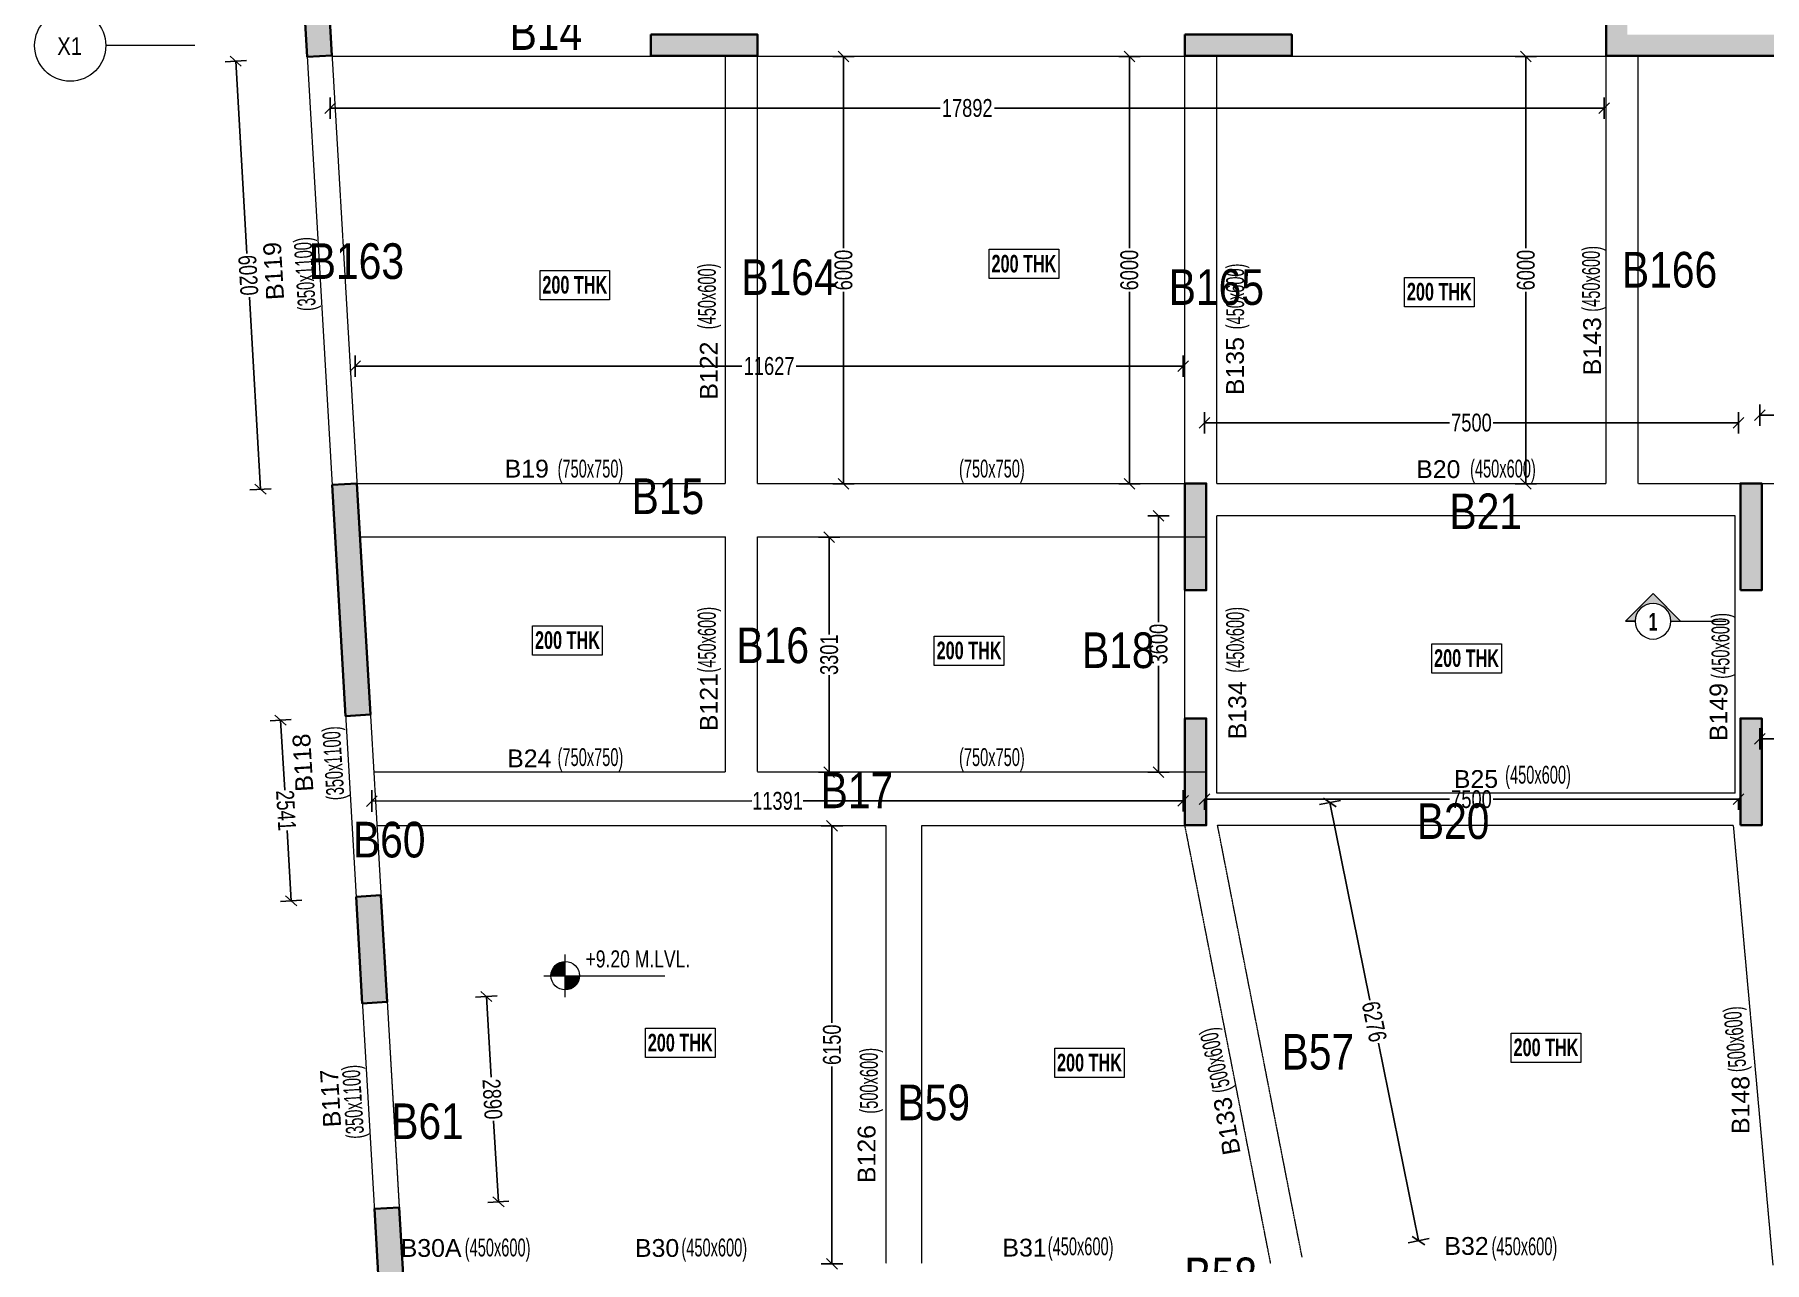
# Model space of a CAD drawing. Header units: millimetres. Extents: x 13 to 72195, y 3 to 63794.
# Drawn here: x 13 to 24305, y 36745 to 53981 of the extents above; entities that cross this region are included whole.
import ezdxf
from ezdxf.enums import TextEntityAlignment as Align

# ---------------------------------------------------------------- set-up
doc = ezdxf.new("R2010")
doc.units = ezdxf.units.MM
doc.linetypes.add('Grid Line', pattern=[2222.5, 1270, -317.5, 317.5, -317.5])
doc.linetypes.add('HIDDEN', pattern=[0.375, 0.25, -0.125])
for name, color, linetype, lineweight in [('A-FLOR-IDEN', 11, 'Continuous', 9), ('A-GRIDS', 8, 'Continuous', 9), ('G-____-____-DIMS', 7, 'Continuous', 9), ('G-ANNO-SYMB', 1, 'Continuous', 9), ('S-BEAM', 7, 'Continuous', 18), ('S-BEAM-IDEN', 2, 'Continuous', 9), ('S-COL HATCH', 9, 'Continuous', 0), ('S-COLS', 5, 'Continuous', 35), ('S-GRIDS', 8, 'Continuous', 9)]:
    doc.layers.add(name, color=color, linetype=linetype, lineweight=lineweight)
doc.layers.add('Abhinav working', color=6, linetype='Continuous')
doc.layers.add('Beam Nos', color=7, linetype='Continuous')
doc.styles.add('Arial Narrow', font='ARIALN.TTF', dxfattribs={"height": 400})
doc.styles.add('Dim.s & Anno.(Misc.)', font='ARIALN.TTF')
doc.styles.add('SC-BBS1', font='SansSerif')
doc.styles.add('SOBHA', font='swisscl.ttf')
doc.styles.add('Swis721 LtCn BT', font='swisscl.ttf', dxfattribs={"width": 0.9, "height": 233.355162})
doc.styles.add('Swis721 LtCn BT_1', font='swisscl.ttf', dxfattribs={"height": 240})
doc.styles.add('Swis721 LtCn BT_B', font='', dxfattribs={"width": 0.9, "height": 246.918336})
doc.styles.get('Swis721 LtCn BT_B').set_extended_font_data('Swis721 LtCn BT', bold=True)
doc.dimstyles.new('S-100', dxfattribs={"dimscale": 100, "dimtxt": 2.5, "dimasz": 1.5, "dimexe": 1.5, "dimexo": 1.5, "dimgap": 0.1, "dimtad": 0, "dimdec": 0, "dimrnd": 0.0005, "dimzin": 0, "dimdsep": 46, "dimtxsty": 'SOBHA', "dimblk": 'OBLIQUE', "dimcen": 0.09, "dimclrd": 8, "dimclre": 8, "dimclrt": 6, "dimadec": 0, "dimazin": 0, "dimtfac": 1, "dimtdec": 0, "dimtofl": 0, "dimtmove": 0, "dimatfit": 3, "dimfxl": 1.5, "dimfxlon": 1, "dimtolj": 1, "dimtzin": 0, "dimlwd": -1, "dimlwe": -1, "dimarcsym": 0})

# ---------------------------------------------------------------- blocks, each defined once
blk = doc.blocks.new('A$Cb7cd9481')
at = {"layer": 'S-COL HATCH', "transparency": 33554687}
h = blk.add_hatch(color=256, dxfattribs=at)
h.dxf.hatch_style = 1
h.paths.add_polyline_path([(9915, 37151), (4715, 37151), (4715, 39251), (2315, 39251), (2315, 38451), (2615, 38451), (2615, 38951), (4415, 38951), (4415, 37151), (2615, 37151), (2615, 37451), (2315, 37451), (2315, 34901), (2615, 34901), (2615, 36851), (9615, 36851), (9615, 33451), (2615, 33451), (2615, 33651), (2315, 33651), (2315, 33151), (9915, 33151)])
h = blk.add_hatch(color=256, dxfattribs=at)
h.dxf.hatch_style = 1
h.paths.add_polyline_path([(-15694, 35157), (-16043, 35136), (-15927, 33140), (-15578, 33160)])
h = blk.add_hatch(color=256, dxfattribs=at)
h.dxf.hatch_style = 1
h.paths.add_polyline_path([(-11102, 33451), (-11102, 33151), (-9602, 33151), (-9602, 33451)])
h = blk.add_hatch(color=256, dxfattribs=at)
h.dxf.hatch_style = 1
h.paths.add_polyline_path([(-3600, 33451), (-3600, 33151), (-2100, 33151), (-2100, 33451)])
h = blk.add_hatch(color=256, dxfattribs=at)
h.dxf.hatch_style = 1
h.paths.add_polyline_path([(-15227, 27150), (-15577, 27130), (-15387, 23885), (-15038, 23905)])
h = blk.add_hatch(color=256, dxfattribs=at)
h.dxf.hatch_style = 1
h.paths.add_polyline_path([(-3600, 25651), (-3300, 25651), (-3300, 27151), (-3600, 27151)])
h = blk.add_hatch(color=256, dxfattribs=at)
h.dxf.hatch_style = 1
h.paths.add_polyline_path([(-3600, 25651), (-3300, 25651), (-3300, 27151), (-3600, 27151)])
h = blk.add_hatch(color=256, dxfattribs=at)
h.dxf.hatch_style = 1
h.paths.add_polyline_path([(4200, 25651), (4500, 25651), (4500, 27151), (4200, 27151)])
h = blk.add_hatch(color=256, dxfattribs=at)
h.dxf.hatch_style = 1
h.paths.add_polyline_path([(4200, 25651), (4500, 25651), (4500, 27151), (4200, 27151)])
h = blk.add_hatch(color=256, dxfattribs=at)
h.dxf.hatch_style = 1
h.paths.add_polyline_path([(-3600, 22351), (-3300, 22351), (-3300, 23851), (-3600, 23851)])
h = blk.add_hatch(color=256, dxfattribs=at)
h.dxf.hatch_style = 1
h.paths.add_polyline_path([(-3600, 22351), (-3300, 22351), (-3300, 23851), (-3600, 23851)])
h = blk.add_hatch(color=256, dxfattribs=at)
h.dxf.hatch_style = 1
h.paths.add_polyline_path([(4200, 22351), (4500, 22351), (4500, 23851), (4200, 23851)])
h = blk.add_hatch(color=256, dxfattribs=at)
h.dxf.hatch_style = 1
h.paths.add_polyline_path([(4200, 22351), (4500, 22351), (4500, 23851), (4200, 23851)])
h = blk.add_hatch(color=256, dxfattribs=at)
h.dxf.hatch_style = 1
h.paths.add_polyline_path([(-15239, 21348), (-15152, 19851), (-14802, 19871), (-14890, 21369)])
h = blk.add_hatch(color=256, dxfattribs=at)
h.dxf.hatch_style = 1
h.paths.add_polyline_path([(-14983, 16966), (-14896, 15469), (-14547, 15489), (-14634, 16986)])
at = {"layer": 'S-COLS'}
for p, q in [((2315, 33651), (2315, 33151)), ((2315, 33151), (9915, 33151))]:
    blk.add_line(p, q, dxfattribs=at)
at = {"layer": 'S-COLS', "elevation": 0}
for points in [[(-16043, 35136), (-15694, 35157), (-15578, 33160), (-15927, 33140)], [(-11102, 33451), (-11102, 33151), (-9602, 33151), (-9602, 33451)], [(-3600, 33451), (-3600, 33151), (-2100, 33151), (-2100, 33451)], [(-15577, 27130), (-15227, 27150), (-15038, 23905), (-15387, 23885)], [(-3600, 25651), (-3300, 25651), (-3300, 27151), (-3600, 27151)], [(-3600, 25651), (-3300, 25651), (-3300, 27151), (-3600, 27151)], [(4200, 25651), (4500, 25651), (4500, 27151), (4200, 27151)], [(4200, 25651), (4500, 25651), (4500, 27151), (4200, 27151)], [(-3600, 22351), (-3300, 22351), (-3300, 23851), (-3600, 23851)], [(-3600, 22351), (-3300, 22351), (-3300, 23851), (-3600, 23851)], [(4200, 22351), (4500, 22351), (4500, 23851), (4200, 23851)], [(4200, 22351), (4500, 22351), (4500, 23851), (4200, 23851)], [(-15239, 21348), (-14890, 21369), (-14802, 19871), (-15152, 19851)], [(-14983, 16966), (-14634, 16986), (-14547, 15489), (-14896, 15469)]]:
    blk.add_lwpolyline(points, close=True, dxfattribs=at)
blk = doc.blocks.new('Spot Elevations - M_Spot Elevation - Target Filled-23738-FIRST FLOOR  FRAMING PLAN _NTA_')
at = {"layer": 'G-____-____-DIMS'}
h = blk.add_hatch(color=256, dxfattribs=at)
edge = h.paths.add_edge_path(flags=0)
edge.add_line((0, 0), (-2, 0))
edge.add_arc((0, 0), 2, 90, 180, ccw=False)
edge.add_line((0, 2), (0, 0))
h = blk.add_hatch(color=256, dxfattribs=at)
edge = h.paths.add_edge_path(flags=0)
edge.add_line((0, 0), (2, 0))
edge.add_arc((0, 0), 2, 270, 360, ccw=False)
edge.add_line((0, -2), (0, 0))
for p, q in [((0, -3), (0, 3)), ((-3, 0), (14, 0))]:
    blk.add_line(p, q, dxfattribs=at)
blk.add_circle((0, 0), 2, dxfattribs=at)
blk = doc.blocks.new('Grid - Type 1 Structural-6743905-9TH FLOOR LVL')
at = {"layer": 'A-GRIDS'}
blk.add_circle((0, 0), 4, dxfattribs=at)
blk = doc.blocks.new('A$C45bf0ae9')
at = {"layer": 'S-GRIDS', "linetype": 'Grid Line'}
blk.add_line((-17504, 33297), (-18754, 33297), dxfattribs=at)
at = {"layer": 'A-GRIDS', "xscale": 124.9999999999999, "yscale": 124.9999999999999, "zscale": 124.9999999999999, "rotation": 89.99999999999982}
blk.add_blockref('Grid - Type 1 Structural-6743905-9TH FLOOR LVL', (-19254, 33297), dxfattribs=at)
at = {"layer": 'A-GRIDS', "lineweight": 18, "insert": (-19437, 33415), "char_height": 250, "width": 440.93, "attachment_point": 1, "style": 'Arial Narrow'}
blk.add_mtext('X1', dxfattribs=at)
blk = doc.blocks.new('Detail View - M_Section Head - Structural Type 1-785420-STILT FLOOR FRAMING PLAN')
at = {"layer": 'G-ANNO-SYMB'}
h = blk.add_hatch(color=9, dxfattribs=at)
edge = h.paths.add_edge_path(flags=0)
edge.add_line((-8.5, 0), (-9.86, 0))
edge.add_line((-9.86, 0), (-5.99, 3.87))
edge.add_line((-5.99, 3.87), (-2.12, 0))
edge.add_line((-2.12, 0), (-3.5, 0))
edge.add_arc((-6, 0), 2.5, 360, 540)
for p, q in [((-5.99, 3.87), (-9.86, 0)), ((-5.99, 3.87), (-2.12, 0)), ((-8.5, 0), (-9.86, 0)), ((-3.5, 0), (-2.12, 0))]:
    blk.add_line(p, q, dxfattribs=at)
at = {"layer": 'G-ANNO-SYMB', "color": 5}
for p, q in [((-5.99, 3.87), (-9.86, 0)), ((-2.12, 0), (-5.99, 3.87)), ((-9.86, 0), (-8.5, 0)), ((-3.5, 0), (4.24, 0)), ((-3.5, 0), (-2.12, 0))]:
    blk.add_line(p, q, dxfattribs=at)
at = {"layer": 'G-ANNO-SYMB'}
blk.add_arc((-6, 0), 2.5, 360, 180, dxfattribs=at)
at = {"layer": 'G-ANNO-SYMB', "color": 5}
for start, end in [(360, 180), (180, 360)]:
    blk.add_arc((-6, 0), 2.5, start, end, dxfattribs=at)
blk = doc.blocks.new('_OBLIQUE')
at = {"color": 0, "linetype": 'ByBlock'}
blk.add_line((-0.5, -0.5), (0.5, 0.5), dxfattribs=at)
blk = doc.blocks.new('*D320')
at = {"layer": 'Abhinav working', "color": 8, "transparency": 16777216}
for p, q in [((4164, 53099), (4164, 52799)), ((22056, 53100), (22056, 52800)), ((4164, 52949), (12728, 52950)), ((22056, 52950), (13492, 52950))]:
    blk.add_line(p, q, dxfattribs=at)
at = {"layer": 'Defpoints', "color": 0, "transparency": 16777216}
for p in [(4164, 53675), (22056, 53676, 0), (22056, 52950)]:
    blk.add_point(p, dxfattribs=at)
at = {"layer": 'Abhinav working', "color": 8, "transparency": 16777216, "xscale": 150, "yscale": 150, "zscale": 150}
for p, rotation in [((4164, 52949), 180.0037459850678), ((22056, 52950), 0.0037459850678459)]:
    blk.add_blockref('_OBLIQUE', p, dxfattribs=dict(at, rotation=rotation))
at = {"layer": 'Abhinav working', "color": 6, "transparency": 16777216, "insert": (13110, 52950), "char_height": 250, "attachment_point": 5, "rotation": 0.0037, "style": 'SOBHA'}
blk.add_mtext('\\A1;17892', dxfattribs=at)
blk = doc.blocks.new('*D321')
at = {"layer": 'Abhinav working', "color": 8, "transparency": 16777216}
for p, q in [((4514, 49177), (4514, 49477)), ((4514, 49327), (9947, 49328)), ((16141, 49328), (10709, 49328)), ((16141, 49178), (16141, 49478))]:
    blk.add_line(p, q, dxfattribs=at)
at = {"layer": 'Defpoints', "color": 0, "transparency": 16777216}
for p in [(16141, 49328), (4514, 47675), (16141, 47676, 0)]:
    blk.add_point(p, dxfattribs=at)
at = {"layer": 'Abhinav working', "color": 8, "transparency": 16777216, "xscale": 150, "yscale": 150, "zscale": 150}
for p, rotation in [((4514, 49327), 180.0057640233732), ((16141, 49328), 0.0057640233732275)]:
    blk.add_blockref('_OBLIQUE', p, dxfattribs=dict(at, rotation=rotation))
at = {"layer": 'Abhinav working', "color": 6, "transparency": 16777216, "insert": (10328, 49328), "char_height": 250, "attachment_point": 5, "rotation": 0.0058, "style": 'SOBHA'}
blk.add_mtext('\\A1;11627', dxfattribs=at)
blk = doc.blocks.new('*D322')
at = {"layer": 'Abhinav working', "color": 8, "transparency": 16777216}
for p, q in [((11022, 46926), (11322, 46926)), ((11172, 46926), (11172, 45560)), ((11172, 43625), (11172, 44991)), ((11022, 43625), (11322, 43625))]:
    blk.add_line(p, q, dxfattribs=at)
at = {"layer": 'Defpoints', "color": 0, "transparency": 16777216}
for p in [(10140, 46926, 0), (10140, 43625), (11172, 43625)]:
    blk.add_point(p, dxfattribs=at)
at = {"layer": 'Abhinav working', "color": 8, "transparency": 16777216, "xscale": 150, "yscale": 150, "zscale": 150}
for p, rotation in [((11172, 46926), 90), ((11172, 43625), 270)]:
    blk.add_blockref('_OBLIQUE', p, dxfattribs=dict(at, rotation=rotation))
at = {"layer": 'Abhinav working', "color": 6, "transparency": 16777216, "insert": (11172, 45276), "char_height": 250, "attachment_point": 5, "rotation": 90, "style": 'SOBHA'}
blk.add_mtext('\\A1;3301', dxfattribs=at)
blk = doc.blocks.new('*D323')
at = {"layer": 'Abhinav working', "color": 8, "transparency": 16777216}
for p, q in [((4750, 43372), (4750, 43072)), ((16141, 43373), (16142, 43073)), ((4750, 43222), (10086, 43223)), ((16142, 43223), (10806, 43223))]:
    blk.add_line(p, q, dxfattribs=at)
at = {"layer": 'Defpoints', "color": 0, "transparency": 16777216}
for p in [(4750, 43625), (16141, 43626, 0), (16142, 43223)]:
    blk.add_point(p, dxfattribs=at)
at = {"layer": 'Abhinav working', "color": 8, "transparency": 16777216, "xscale": 150, "yscale": 150, "zscale": 150}
for p, rotation in [((4750, 43222), 180.0058834034926), ((16142, 43223), 0.0058834034925637)]:
    blk.add_blockref('_OBLIQUE', p, dxfattribs=dict(at, rotation=rotation))
at = {"layer": 'Abhinav working', "color": 6, "transparency": 16777216, "insert": (10446, 43223), "char_height": 250, "attachment_point": 5, "rotation": 0.0059, "style": 'SOBHA'}
blk.add_mtext('\\A1;11391', dxfattribs=at)
blk = doc.blocks.new('*D324')
at = {"layer": 'Abhinav working', "color": 8, "transparency": 16777216}
for p, q in [((16441, 43247), (16441, 43097)), ((16441, 43247), (19885, 43247)), ((23941, 43247), (20497, 43247)), ((23941, 43247), (23941, 43097))]:
    blk.add_line(p, q, dxfattribs=at)
at = {"layer": 'Defpoints', "color": 0, "transparency": 16777216}
for p in [(16441, 43325), (23941, 43325), (23941, 43247)]:
    blk.add_point(p, dxfattribs=at)
at = {"layer": 'Abhinav working', "color": 8, "transparency": 16777216, "xscale": 150, "yscale": 150, "zscale": 150, "rotation": 180}
blk.add_blockref('_OBLIQUE', (16441, 43247), dxfattribs=at)
at = {"layer": 'Abhinav working', "color": 8, "transparency": 16777216, "xscale": 150, "yscale": 150, "zscale": 150}
blk.add_blockref('_OBLIQUE', (23941, 43247), dxfattribs=at)
at = {"layer": 'Abhinav working', "color": 6, "transparency": 16777216, "insert": (20191, 43247), "char_height": 250, "attachment_point": 5, "style": 'SOBHA'}
blk.add_mtext('\\A1;7500', dxfattribs=at)
blk = doc.blocks.new('*D325')
at = {"layer": 'Abhinav working', "color": 8, "transparency": 16777216}
for p, q in [((16442, 48383), (16442, 48683)), ((23941, 48382), (23941, 48682)), ((16442, 48533), (19885, 48533)), ((23941, 48532), (20497, 48532))]:
    blk.add_line(p, q, dxfattribs=at)
at = {"layer": 'Defpoints', "color": 0, "transparency": 16777216}
for p in [(23941, 48532), (16441, 47676, 0), (23941, 47675)]:
    blk.add_point(p, dxfattribs=at)
at = {"layer": 'Abhinav working', "color": 8, "transparency": 16777216, "xscale": 150, "yscale": 150, "zscale": 150}
for p, rotation in [((16442, 48533), 179.9910636122799), ((23941, 48532), 359.9910636122799)]:
    blk.add_blockref('_OBLIQUE', p, dxfattribs=dict(at, rotation=rotation))
at = {"layer": 'Abhinav working', "color": 6, "transparency": 16777216, "insert": (20191, 48533), "char_height": 250, "attachment_point": 5, "rotation": 359.9911, "style": 'SOBHA'}
blk.add_mtext('\\A1;7500', dxfattribs=at)
blk = doc.blocks.new('*D327')
at = {"layer": 'Abhinav working', "color": 8, "transparency": 16777216}
for p, q in [((24242, 48487), (24242, 48787)), ((24242, 48637), (28572, 48636)), ((33517, 48636), (29186, 48636)), ((33517, 48486), (33517, 48786))]:
    blk.add_line(p, q, dxfattribs=at)
at = {"layer": 'Defpoints', "color": 0, "transparency": 16777216}
for p in [(33517, 48636), (24241, 47676, 0), (33516, 47675, 0)]:
    blk.add_point(p, dxfattribs=at)
at = {"layer": 'Abhinav working', "color": 8, "transparency": 16777216, "xscale": 150, "yscale": 150, "zscale": 150}
for p, rotation in [((24242, 48637), 179.9927740805542), ((33517, 48636), 359.9927740805543)]:
    blk.add_blockref('_OBLIQUE', p, dxfattribs=dict(at, rotation=rotation))
at = {"layer": 'Abhinav working', "color": 6, "transparency": 16777216, "insert": (28879, 48636), "char_height": 250, "attachment_point": 5, "rotation": 359.9928, "style": 'SOBHA'}
blk.add_mtext('\\A1;9275', dxfattribs=at)
blk = doc.blocks.new('*D328')
at = {"layer": 'Abhinav working', "color": 8, "transparency": 16777216}
for p, q in [((24241, 43944), (24241, 44244)), ((33516, 43944), (33516, 44244)), ((24241, 44094), (28572, 44094)), ((33516, 44094), (29186, 44094))]:
    blk.add_line(p, q, dxfattribs=at)
at = {"layer": 'Defpoints', "color": 0, "transparency": 16777216}
for p in [(33516, 44094), (24241, 43475, 0), (33516, 43475)]:
    blk.add_point(p, dxfattribs=at)
at = {"layer": 'Abhinav working', "color": 8, "transparency": 16777216, "xscale": 150, "yscale": 150, "zscale": 150, "rotation": 180}
blk.add_blockref('_OBLIQUE', (24241, 44094), dxfattribs=at)
at = {"layer": 'Abhinav working', "color": 8, "transparency": 16777216, "xscale": 150, "yscale": 150, "zscale": 150}
blk.add_blockref('_OBLIQUE', (33516, 44094), dxfattribs=at)
at = {"layer": 'Abhinav working', "color": 6, "transparency": 16777216, "insert": (28879, 44094), "char_height": 250, "attachment_point": 5, "style": 'SOBHA'}
blk.add_mtext('\\A1;9275', dxfattribs=at)
blk = doc.blocks.new('*D359')
at = {"layer": 'Abhinav working', "color": 8, "transparency": 16777216}
for p, q in [((18056, 43171), (18350, 43231)), ((18203, 43201), (18765, 40426)), ((19449, 37050), (18887, 39824)), ((19302, 37020), (19596, 37080))]:
    blk.add_line(p, q, dxfattribs=at)
at = {"layer": 'Defpoints', "color": 0, "transparency": 16777216}
for p in [(16600, 42876, 0), (19449, 37050), (17846, 36725)]:
    blk.add_point(p, dxfattribs=at)
at = {"layer": 'Abhinav working', "color": 8, "transparency": 16777216, "xscale": 150, "yscale": 150, "zscale": 150}
for p, rotation in [((18203, 43201), 101.4496253481066), ((19449, 37050), 281.4496253481067)]:
    blk.add_blockref('_OBLIQUE', p, dxfattribs=dict(at, rotation=rotation))
at = {"layer": 'Abhinav working', "color": 6, "transparency": 16777216, "insert": (18826, 40125), "char_height": 250, "attachment_point": 5, "rotation": 281.4496, "style": 'SOBHA'}
blk.add_mtext('\\A1;6276', dxfattribs=at)
blk = doc.blocks.new('*D361')
at = {"layer": 'Abhinav working', "color": 8, "transparency": 16777216}
for p, q in [((11361, 42875), (11061, 42875)), ((11211, 42875), (11211, 40107)), ((11211, 36725), (11211, 39493)), ((11361, 36725), (11061, 36725))]:
    blk.add_line(p, q, dxfattribs=at)
at = {"layer": 'Defpoints', "color": 0, "transparency": 16777216}
for p in [(11211, 42875), (11946, 42875), (11946, 36725)]:
    blk.add_point(p, dxfattribs=at)
at = {"layer": 'Abhinav working', "color": 8, "transparency": 16777216, "xscale": 150, "yscale": 150, "zscale": 150}
for p, rotation in [((11211, 42875), 90), ((11211, 36725), 270)]:
    blk.add_blockref('_OBLIQUE', p, dxfattribs=dict(at, rotation=rotation))
at = {"layer": 'Abhinav working', "color": 6, "transparency": 16777216, "insert": (11211, 39800), "char_height": 250, "attachment_point": 5, "rotation": 90, "style": 'SOBHA'}
blk.add_mtext('\\A1;6150', dxfattribs=at)
blk = doc.blocks.new('*D362')
at = {"layer": 'Abhinav working', "color": 8, "transparency": 16777216}
for p, q in [((3618, 44367), (3319, 44349)), ((3468, 44358), (3526, 43373)), ((3617, 41821), (3559, 42806)), ((3767, 41830), (3467, 41813))]:
    blk.add_line(p, q, dxfattribs=at)
at = {"layer": 'Defpoints', "color": 0, "transparency": 16777216}
for p in [(4354, 44410, 0), (3617, 41821), (4502, 41873, 0)]:
    blk.add_point(p, dxfattribs=at)
at = {"layer": 'Abhinav working', "color": 8, "transparency": 16777216, "xscale": 150, "yscale": 150, "zscale": 150}
for p, rotation in [((3468, 44358), 93.3499649330762), ((3617, 41821), 273.3499649330763)]:
    blk.add_blockref('_OBLIQUE', p, dxfattribs=dict(at, rotation=rotation))
at = {"layer": 'Abhinav working', "color": 6, "transparency": 16777216, "insert": (3543, 43090), "char_height": 250, "attachment_point": 5, "rotation": 273.35, "style": 'SOBHA'}
blk.add_mtext('\\A1;2541', dxfattribs=at)
blk = doc.blocks.new('*D363')
at = {"layer": 'Abhinav working', "color": 8, "transparency": 16777216}
for p, q in [((6207, 40470), (6507, 40488)), ((6357, 40479), (6423, 39343)), ((6526, 37594), (6459, 38731)), ((6376, 37586), (6675, 37603))]:
    blk.add_line(p, q, dxfattribs=at)
at = {"layer": 'Defpoints', "color": 0, "transparency": 16777216}
for p in [(4939, 40396, 0), (5107, 37511, 0), (6526, 37594)]:
    blk.add_point(p, dxfattribs=at)
at = {"layer": 'Abhinav working', "color": 8, "transparency": 16777216, "xscale": 150, "yscale": 150, "zscale": 150}
for p, rotation in [((6357, 40479), 93.347380781157), ((6526, 37594), 273.347380781157)]:
    blk.add_blockref('_OBLIQUE', p, dxfattribs=dict(at, rotation=rotation))
at = {"layer": 'Abhinav working', "color": 6, "transparency": 16777216, "insert": (6441, 39037), "char_height": 250, "attachment_point": 5, "rotation": 273.3474, "style": 'SOBHA'}
blk.add_mtext('\\A1;2890', dxfattribs=at)
blk = doc.blocks.new('*D286')
at = {"layer": 'Abhinav working', "color": 8, "transparency": 16777216}
for p, q in [((15948, 47225), (15648, 47225)), ((15798, 47225), (15798, 45732)), ((15798, 43625), (15798, 45118)), ((15948, 43625), (15648, 43625))]:
    blk.add_line(p, q, dxfattribs=at)
at = {"layer": 'Defpoints', "color": 0, "transparency": 16777216}
for p in [(15798, 47225), (16141, 47225, 0), (16141, 43625, 0)]:
    blk.add_point(p, dxfattribs=at)
at = {"layer": 'Abhinav working', "color": 8, "transparency": 16777216, "xscale": 150, "yscale": 150, "zscale": 150}
for p, rotation in [((15798, 47225), 90), ((15798, 43625), 270)]:
    blk.add_blockref('_OBLIQUE', p, dxfattribs=dict(at, rotation=rotation))
at = {"layer": 'Abhinav working', "color": 6, "transparency": 16777216, "insert": (15798, 45425), "char_height": 250, "attachment_point": 5, "rotation": 90, "style": 'SOBHA'}
blk.add_mtext('\\A1;3600', dxfattribs=at)
blk = doc.blocks.new('*D287')
at = {"layer": 'Abhinav working', "color": 8, "transparency": 16777216}
for p, q in [((2987, 53616), (2687, 53599)), ((2837, 53608), (2994, 50909)), ((3187, 47598), (3030, 50296)), ((3337, 47606), (3037, 47589))]:
    blk.add_line(p, q, dxfattribs=at)
at = {"layer": 'Defpoints', "color": 0, "transparency": 16777216}
for p in [(2837, 53608), (3814, 53664, 0), (4165, 47655)]:
    blk.add_point(p, dxfattribs=at)
at = {"layer": 'Abhinav working', "color": 8, "transparency": 16777216, "xscale": 150, "yscale": 150, "zscale": 150}
for p, rotation in [((2837, 53608), 93.33497797801452), ((3187, 47598), 273.3349779780145)]:
    blk.add_blockref('_OBLIQUE', p, dxfattribs=dict(at, rotation=rotation))
at = {"layer": 'Abhinav working', "color": 6, "transparency": 16777216, "insert": (3012, 50603), "char_height": 250, "attachment_point": 5, "rotation": 273.335, "style": 'SOBHA'}
blk.add_mtext('\\A1;6020', dxfattribs=at)
blk = doc.blocks.new('*D288')
at = {"layer": 'Abhinav working', "color": 8, "transparency": 16777216}
for p, q in [((11223, 53676), (11523, 53676)), ((11373, 53676), (11373, 50983)), ((11373, 47676), (11373, 50369)), ((11223, 47676), (11523, 47676))]:
    blk.add_line(p, q, dxfattribs=at)
at = {"layer": 'Defpoints', "color": 0, "transparency": 16777216}
for p in [(10140, 53676, 0), (10140, 47676, 0), (11373, 47676)]:
    blk.add_point(p, dxfattribs=at)
at = {"layer": 'Abhinav working', "color": 8, "transparency": 16777216, "xscale": 150, "yscale": 150, "zscale": 150}
for p, rotation in [((11373, 53676), 90), ((11373, 47676), 270)]:
    blk.add_blockref('_OBLIQUE', p, dxfattribs=dict(at, rotation=rotation))
at = {"layer": 'Abhinav working', "color": 6, "transparency": 16777216, "insert": (11373, 50676), "char_height": 250, "attachment_point": 5, "rotation": 90, "style": 'SOBHA'}
blk.add_mtext('\\A1;6000', dxfattribs=at)
blk = doc.blocks.new('*D289')
at = {"layer": 'Abhinav working', "color": 8, "transparency": 16777216}
for p, q in [((15537, 53675), (15237, 53675)), ((15387, 53675), (15387, 50982)), ((15387, 47675), (15387, 50368)), ((15537, 47675), (15237, 47675))]:
    blk.add_line(p, q, dxfattribs=at)
at = {"layer": 'Defpoints', "color": 0, "transparency": 16777216}
for p in [(15387, 53675), (16141, 53675, 0), (16141, 47675, 0)]:
    blk.add_point(p, dxfattribs=at)
at = {"layer": 'Abhinav working', "color": 8, "transparency": 16777216, "xscale": 150, "yscale": 150, "zscale": 150}
for p, rotation in [((15387, 53675), 90), ((15387, 47675), 270)]:
    blk.add_blockref('_OBLIQUE', p, dxfattribs=dict(at, rotation=rotation))
at = {"layer": 'Abhinav working', "color": 6, "transparency": 16777216, "insert": (15387, 50675), "char_height": 250, "attachment_point": 5, "rotation": 90, "style": 'SOBHA'}
blk.add_mtext('\\A1;6000', dxfattribs=at)
blk = doc.blocks.new('*D290')
at = {"layer": 'Abhinav working', "color": 8, "transparency": 16777216}
for p, q in [((21105, 53675), (20805, 53675)), ((20955, 53675), (20955, 50982)), ((20955, 47675), (20955, 50368)), ((21105, 47675), (20805, 47675))]:
    blk.add_line(p, q, dxfattribs=at)
at = {"layer": 'Defpoints', "color": 0, "transparency": 16777216}
for p in [(20955, 53675), (22056, 53675, 0), (22056, 47675, 0)]:
    blk.add_point(p, dxfattribs=at)
at = {"layer": 'Abhinav working', "color": 8, "transparency": 16777216, "xscale": 150, "yscale": 150, "zscale": 150}
for p, rotation in [((20955, 53675), 90), ((20955, 47675), 270)]:
    blk.add_blockref('_OBLIQUE', p, dxfattribs=dict(at, rotation=rotation))
at = {"layer": 'Abhinav working', "color": 6, "transparency": 16777216, "insert": (20955, 50675), "char_height": 250, "attachment_point": 5, "rotation": 90, "style": 'SOBHA'}
blk.add_mtext('\\A1;6000', dxfattribs=at)

msp = doc.modelspace()

# ---------------------------------------------------------------- linework, layer by layer
at = {"layer": 'A-FLOR-IDEN', "color": 8, "flags": 128}
for points in [[(14395.6, 50967), (14395.6, 50555.2), (13418.1, 50555.2), (13418.1, 50967)], [(14395.6, 50967), (14395.6, 50555.2), (13418.1, 50555.2), (13418.1, 50967)], [(8088.1, 50670), (8088.1, 50258.2), (7110.6, 50258.2), (7110.6, 50670)], [(8088.1, 50670), (8088.1, 50258.2), (7110.6, 50258.2), (7110.6, 50670)], [(20228.6, 50573.5), (20228.6, 50161.7), (19251.1, 50161.7), (19251.1, 50573.5)], [(20228.6, 50573.5), (20228.6, 50161.7), (19251.1, 50161.7), (19251.1, 50573.5)], [(7984.9, 45682.7), (7984.9, 45270.9), (7007.4, 45270.9), (7007.4, 45682.7)], [(7984.9, 45682.7), (7984.9, 45270.9), (7007.4, 45270.9), (7007.4, 45682.7)], [(13624.6, 45537.5), (13624.6, 45125.7), (12647.1, 45125.7), (12647.1, 45537.5)], [(13624.6, 45537.5), (13624.6, 45125.7), (12647.1, 45125.7), (12647.1, 45537.5)], [(20611.1, 45429.5), (20611.1, 45017.7), (19633.6, 45017.7), (19633.6, 45429.5)], [(20611.1, 45429.5), (20611.1, 45017.7), (19633.6, 45017.7), (19633.6, 45429.5)], [(9568.6, 40032), (9568.6, 39620.2), (8591.1, 39620.2), (8591.1, 40032)], [(9568.6, 40032), (9568.6, 39620.2), (8591.1, 39620.2), (8591.1, 40032)], [(21726.6, 39965), (21726.6, 39553.2), (20749.1, 39553.2), (20749.1, 39965)], [(21726.6, 39965), (21726.6, 39553.2), (20749.1, 39553.2), (20749.1, 39965)], [(15315.6, 39752), (15315.6, 39340.2), (14338.1, 39340.2), (14338.1, 39752)], [(15315.6, 39752), (15315.6, 39340.2), (14338.1, 39340.2), (14338.1, 39752)]]:
    msp.add_lwpolyline(points, close=True, dxfattribs=at)
at = {"layer": 'S-BEAM', "linetype": 'HIDDEN'}
for p, q in [((4190, 53680.2), (17134.3, 53680.2)), ((9715.6, 47680.2, 0), (9715.6, 53681.4, 0)), ((10165.6, 47681.4, 0), (10165.6, 53681.4, 0)), ((16167.5, 47680.2, 0), (16167.5, 53680.2, 0)), ((16617.5, 47680.2, 0), (16617.5, 53680.2, 0)), ((16617.5, 53680.2), (22081.9, 53680.2, 0)), ((22081.9, 47680.2, 0), (22081.9, 53680.2, 0)), ((22531.9, 47680.2, 0), (22531.9, 53680.2, 0)), ((4540.5, 47680.2), (9715.6, 47680.2)), ((10165.2, 47680.2), (16467.5, 47680.2)), ((16617.5, 47680.2), (22081.9, 47680.2)), ((22531.9, 47680.2), (29231.9, 47680.2)), ((16617.5, 43330.2, 0), (16617.5, 47230.2, 0)), ((16617.5, 47230.2), (23892.5, 47230.2)), ((23892.5, 43330.2), (23892.5, 47230.2)), ((4584.2, 46930.2), (9715.6, 46930.2)), ((9715.6, 43630.2, 0), (9715.6, 46931.4, 0)), ((10165.6, 43631.4, 0), (10165.6, 46931.4, 0)), ((10165.6, 46930.2), (16467.5, 46930.2)), ((16167.5, 43630.2, 0), (16167.5, 46930.2, 0)), ((4776.3, 43630.2), (9715.6, 43630.2)), ((10165.2, 43630.2), (16467.5, 43630.2)), ((23892.5, 43330.2), (16617.5, 43330.2)), ((4820.1, 42880.2), (11971.7, 42880.2)), ((11971.7, 36730.2), (11971.7, 42880.2)), ((12471.7, 42880.2), (16167.5, 42880.2)), ((12471.7, 36730.2), (12471.7, 42880.2)), ((17371.7, 36730.2), (16167.5, 42880.2, 0)), ((17813.3, 36816.7), (16625.9, 42881.4, 0)), ((23866.6, 42880.2), (16626.1, 42880.2)), ((23866.6, 42880.2, 0), (24422.7, 36707.8, 0))]:
    msp.add_line(p, q, dxfattribs=at)
at = {"layer": 'S-BEAM', "ltscale": 250000, "elevation": 0}
msp.add_lwpolyline([(24481.9, 59781.4, 0.1331416), (3398.9, 61230.6), (6594.6, 6456.2)], format="xyb", dxfattribs=at)
at = {"layer": 'S-BEAM', "linetype": 'HIDDEN', "elevation": 0}
msp.add_lwpolyline([(9565.2, 61611.5, 0.0357696), (3766.2, 60944.7), (5178.9, 36730.2)], format="xyb", dxfattribs=at)

# ---------------------------------------------------------------- block references
at = {"layer": 'Beam Nos'}
msp.add_blockref('A$C45bf0ae9', (19767.3, 20530.2), dxfattribs=at)
at = {"layer": 'G-____-____-DIMS', "xscale": 99.99999999999991, "yscale": 99.99999999999991, "zscale": 99.99999999999991}
msp.add_blockref('Spot Elevations - M_Spot Elevation - Target Filled-23738-FIRST FLOOR  FRAMING PLAN _NTA_', (7464.7, 40769.5, 0), dxfattribs=at)
at = {"layer": 'G-ANNO-SYMB', "extrusion": (0, 0, -1), "xscale": -99.99999999999991, "yscale": 99.99999999999991, "zscale": 99.99999999999991}
msp.add_blockref('Detail View - M_Section Head - Structural Type 1-785420-STILT FLOOR FRAMING PLAN', (-23340.9, 45746), dxfattribs=at)
at = {"layer": 'S-BEAM'}
msp.add_blockref('A$Cb7cd9481', (19767.3, 20530.2), dxfattribs=at)

# ---------------------------------------------------------------- texts
at = {"layer": 'A-FLOR-IDEN', "color": 1, "char_height": 246.92, "width": 1155, "attachment_point": 2, "line_spacing_factor": 0.964267, "style": 'Swis721 LtCn BT_B'}
for insert in [(13906.9, 50889), (13906.9, 50889), (7599.4, 50592), (7599.4, 50592), (19739.9, 50495.5), (19739.9, 50495.5), (7496.1, 45604.6), (7496.1, 45604.6), (13135.9, 45459.5), (13135.9, 45459.5), (20122.4, 45351.5), (20122.4, 45351.5), (9079.9, 39954), (9079.9, 39954), (21237.9, 39887), (21237.9, 39887), (14826.9, 39674), (14826.9, 39674)]:
    msp.add_mtext('200 THK', dxfattribs=dict(at, insert=insert))
at = {"layer": 'Abhinav working', "char_height": 500, "attachment_point": 1, "style": 'Dim.s & Anno.(Misc.)'}
for s, insert in [('B14', (6683.7, 54266.5)), ('B163', (3863.9, 51051.4)), ('B164', (9938.1, 50825.6, 0)), ('B166', (22304.4, 50930.7, 0)), ('B165', (15940.1, 50687.3, 0)), ('B15', (8396.6, 47750.8)), ('B21', (19882.1, 47538.8, 0)), ('B16', (9869.6, 45657.4)), ('B18', (14722.2, 45588.8, 0)), ('B17', (11051.5, 43621.4)), ('B20', (19424.5, 43188.8, 0)), ('B60', (4483.5, 42930, 0)), ('B57', (17525, 39951.1)), ('B59', (12130.6, 39240.7)), ('B61', (5021.5, 38975.7, 0)), ('B58', (16160.6, 36812.2))]:
    msp.add_mtext_dynamic_manual_height_columns(s, width=21149.247, gutter_width=5423.5, heights=[0], dxfattribs=dict(at, insert=insert))
at = {"layer": 'Beam Nos', "style": 'SC-BBS1'}
for s, p in [('B119', (3568.2, 50674.1, 0)), ('B118', (3979.7, 43771.6, 0)), ('B117', (4368.7, 39059.6, 0))]:
    msp.add_text(s, height=250, rotation=93.339, dxfattribs=at).set_placement(p, align=Align.BOTTOM_CENTER)
at = {"layer": 'Beam Nos', "color": 3, "style": 'SC-BBS1'}
for s, rotation, p in [('B143', 90, (22085, 49606.3)), ('B122', 90, (9680.8, 49263.9)), ('B135', 90, (17070.7, 49327.6, 0)), ('B121', 90, (9680.8, 44610.3)), ('B134', 90, (17102.3, 44495, 0)), ('B149', 90, (23860.3, 44471, 0)), ('B148', 90, (24170.4, 38954.5, 0)), ('B133', 99.96377, (16954, 38692.2, 0)), ('B126', 90, (11896.7, 38265.6))]:
    msp.add_text(s, height=250, rotation=rotation, dxfattribs=at).set_placement(p, align=Align.BOTTOM_CENTER)
for s, p in [('B19', (6924.5, 47687.9, 0)), ('B20', (19725.5, 47681)), ('B24', (6960, 43620.5)), ('B25', (20255, 43331)), ('B30A', (5581.5, 36747.3)), ('B30', (8754.7, 36747.3)), ('B31', (13915.5, 36752.1)), ('B32', (20122.3, 36775.5))]:
    msp.add_text(s, height=250, dxfattribs=at).set_placement(p, align=Align.BOTTOM_CENTER)
at = {"layer": 'G-____-____-DIMS', "insert": (7750, 41125.1, 0), "char_height": 240, "width": 1683.881, "attachment_point": 1, "line_spacing_factor": 0.970126, "style": 'Swis721 LtCn BT_1'}
msp.add_mtext('+9.20 M.LVL.', dxfattribs=at)
at = {"layer": 'G-ANNO-SYMB', "color": 5, "insert": (22740.6, 45862.4), "char_height": 246.9, "width": 330, "attachment_point": 2, "line_spacing_factor": 0.964267, "style": 'Swis721 LtCn BT_B'}
msp.add_mtext('1', dxfattribs=at)
at = {"layer": 'S-BEAM-IDEN', "style": 'Swis721 LtCn BT', "width": 0.8}
for s, rotation, p in [('(350x1100)', 93.60442, (3964, 50108.6, 0)), ('(450x600)', 90, (21995.1, 50091, 0)), ('(450x600)', 90, (9578.5, 49845, 0)), ('(450x600)', 90, (16997.2, 49843.9)), ('(750x750)', 360, (7357.4, 47763.5)), ('(750x750)', 360, (12995, 47763.5)), ('(450x600)', 360, (20171.7, 47763.5)), ('(450x600)', 90, (9578.5, 45024.2, 0)), ('(450x600)', 90, (16997.2, 45023.1)), ('(450x600)', 90, (23812.7, 44938, 0)), ('(350x1100)', 93.60442, (4364.7, 43241, 0)), ('(750x750)', 360, (7357.4, 43713.5)), ('(750x750)', 360, (12995, 43713.5)), ('(450x600)', 360, (20664.3, 43466.2)), ('(500x600)', 95.07956, (24055.7, 39426.9, 0)), ('(500x600)', 103.06395, (16815.7, 39158.4)), ('(500x600)', 90, (11854.2, 38832.9)), ('(350x1100)', 93.60442, (4642, 38487.5, 0)), ('(450x600)', 360, (6053.8, 36829.3)), ('(450x600)', 360, (9096.4, 36829.3))]:
    msp.add_text(s, height=250, rotation=rotation, dxfattribs=at).set_placement(p)
for p in [(14241.3, 36845.2), (20473.4, 36845.2)]:
    msp.add_text('(450x600)', height=250, dxfattribs=at).set_placement(p)

# ---------------------------------------------------------------- dimensions: what is measured, and where the dimension line sits
at = {"layer": 'Abhinav working'}
for base, p1, p2, picture, middle in [((11373.2, 47676.1), (10139.5, 53676.1, 0), (10139.5, 47676.1, 0), '*D288', (11373.2, 50676.1)), ((15386.7, 53674.9), (16141.5, 47674.9, 0), (16141.5, 53674.9, 0), '*D289', (15386.7, 50674.9)), ((20955.2, 53674.9), (22055.8, 47674.9, 0), (22055.8, 53674.9, 0), '*D290', (20955.2, 50674.9)), ((11172.5, 43625), (10139.5, 46926.1, 0), (10139.5, 43625), '*D322', (11172.5, 45275.5)), ((11211.4, 42875), (11945.6, 36725), (11945.6, 42875), '*D361', (11211.4, 39800))]:
    dim = msp.add_linear_dim(base=base, p1=p1, p2=p2, angle=90, dimstyle='S-100', dxfattribs=at)
    dim.commit()
    dim.dimension.update_dxf_attribs({"geometry": picture, "text_midpoint": middle})
for p1, p2, distance, picture, middle in [((4164.6, 47654.5), (3814.3, 53664.5, 0), 979, '*D287', (3012.1, 50602.5)), ((4163.9, 53674.9), (22055.8, 53676.1, 0), -725.9, '*D320', (13109.9, 52949.6)), ((4514.3, 47674.9), (16141.5, 47676.1, 0), 1652.4, '*D321', (10327.7, 49327.9)), ((16441.5, 47676.1, 0), (23941, 47674.9), 857, '*D325', (20191.4, 48532.5)), ((24241.5, 47676.1, 0), (33516.5, 47674.9), 960.8, '*D327', (28879.1, 48636.3)), ((16141.5, 43625, 0), (16141.5, 47224.9, 0), 343, '*D286', (15798.4, 45424.9)), ((4353.8, 44410.1), (4502.3, 41873.2, 0), -886.9, '*D362', (3542.7, 43089.8)), ((4750.2, 43625), (16141.5, 43626.1, 0), -402.8, '*D323', (10445.9, 43222.7)), ((16599.8, 42876.1, 0), (17845.6, 36725), 1636.2, '*D359', (18826.3, 40125.3)), ((4938.6, 40396.1, 0), (5107.4, 37511.4, 0), 1420.7, '*D363', (6441.3, 39036.7))]:
    dim = msp.add_aligned_dim(p1=p1, p2=p2, distance=distance, dimstyle='S-100', dxfattribs=at)
    dim.commit()
    dim.dimension.update_dxf_attribs({"geometry": picture, "text_midpoint": middle})
for base, p1, p2, picture, middle in [((33516.5, 44093.8), (24241.5, 43475, 0), (33516.5, 43475), '*D328', (28879, 44093.8)), ((23941.0479, 43247.3113), (16441.4712, 43324.9523), (23941.0479, 43324.9523), '*D324', (20191.2596, 43247.3113))]:
    dim = msp.add_linear_dim(base=base, p1=p1, p2=p2, dimstyle='S-100', dxfattribs=at)
    dim.commit()
    dim.dimension.update_dxf_attribs({"geometry": picture, "text_midpoint": middle})

doc.saveas('drawing.dxf')
